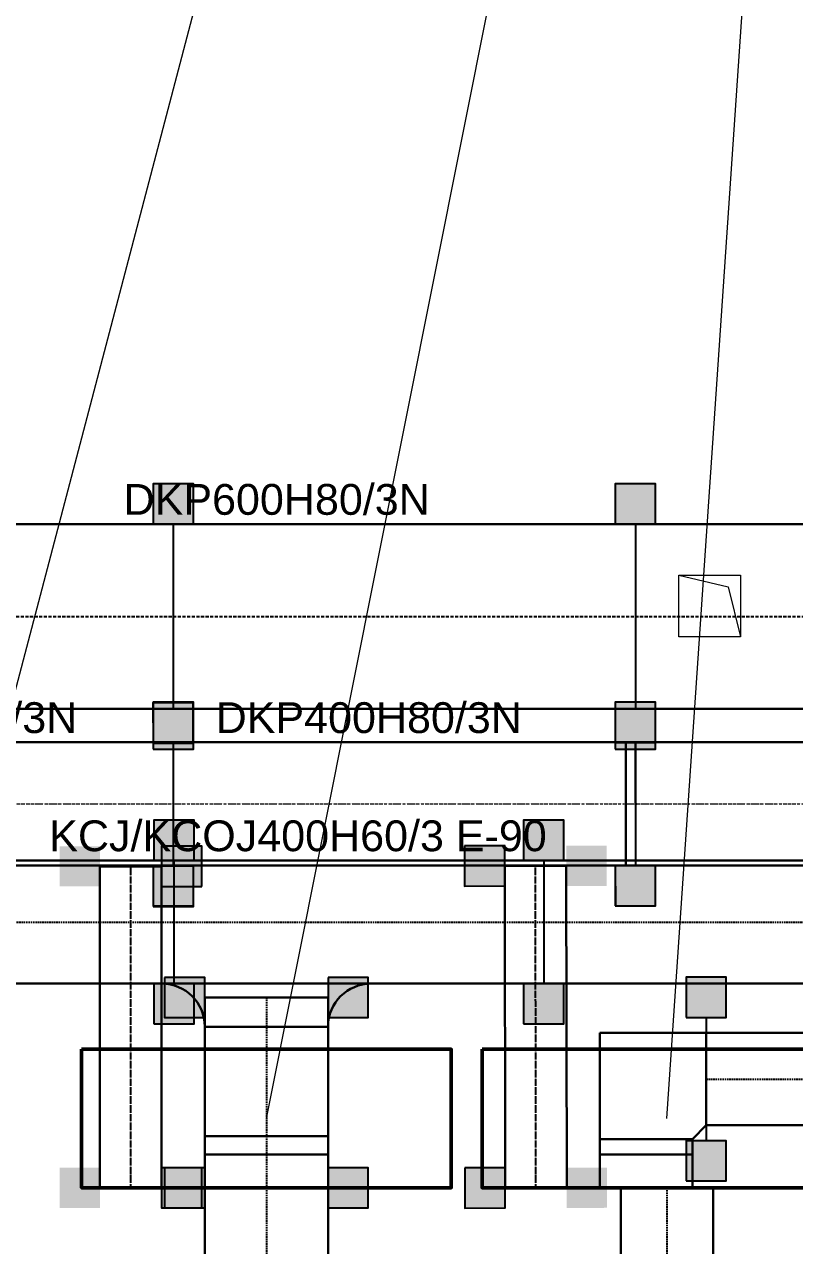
# Model space of a CAD drawing. Extents: x 221643 to 289394, y 86804 to 109436.
# Drawn here: x 222277.6 to 222527.6, y 89953.4 to 90349.9 of the extents above; entities that cross this region are included whole.
import ezdxf
from ezdxf import colors
from ezdxf.entities.mleader import LeaderData, LeaderLine
from ezdxf.math import Vec2, Vec3

# ---------------------------------------------------------------- set-up
doc = ezdxf.new("R2010")
doc.units = 0
doc.linetypes.add('DASHED2', pattern=[0.375, 0.25, -0.125])
doc.linetypes.add('DOT2', pattern=[0.125, 0, -0.125])
doc.layers.get('Defpoints').update_dxf_attribs({"color": 140})
doc.layers.add('BAKS_opis', color=7, linetype='Continuous')
for name, color, linetype, lineweight in [('E_Ка6ельрости', 102, 'Continuous', 30), ('E_Лотки', 5, 'Continuous', 30), ('E_Лотки_аварійні', 1, 'Continuous', 30), ('E_Позначення', 7, 'Continuous', 15), ('E_Щити', 1, 'Continuous', 50)]:
    doc.layers.add(name, color=color, linetype=linetype, lineweight=lineweight)
doc.layers.add('E_Лотки_опори_опуски', color=2, linetype='Continuous', plot=False)
doc.styles.add('ROMANS', font='ROMANS')
doc.styles.get("Standard").update_dxf_attribs({"font": 'arial.ttf'})
doc.styles.add('ГОСТ 2.304', font='isocpeui.ttf')

# ---------------------------------------------------------------- blocks, each defined once
blk = doc.blocks.new('*U5')
at = {"color": 0}
blk.add_lwpolyline([(-600, 450), (600, 450), (600, 0), (-600, 0)], close=True, dxfattribs=at)
blk = doc.blocks.new('_None')
blk = doc.blocks.new('BAKS_73')
at = {"layer": 'BAKS_opis', "color": 105, "linetype": 'DASHED2', "ltscale": 2}
blk.add_line((0, 0), (557.52, 0), dxfattribs=at)
at = {"layer": 'E_Лотки_аварійні'}
for points in [[(0, -20), (557.52, -20), (557.52, 20), (0, 20)], [(0, 20), (557.52, 20), (557.52, -20), (0, -20)], [(0, 20), (557.52, 20), (557.52, 20), (0, 20)], [(0, -20), (557.52, -20), (557.52, -20), (0, -20)]]:
    blk.add_3dface(points, dxfattribs=at)
at = {"flags": 1}
for tag, p in [('ID', (0, 20)), ('LENGTH', (0, 0)), ('ATT_2', (582.02, 0)), ('ATT_3', (582.02, 0)), ('ATT_1', (582.02, 0)), ('ATT_4', (582.02, 0)), ('ATT_5', (582.02, 0)), ('AN', (582.02, 0)), ('TYP', (582.02, 0)), ('P2X', (582.02, 0)), ('P2Y', (582.02, 0)), ('NAME', (582.02, 0)), ('P1X', (582.02, 0)), ('P1Y', (582.02, 0))]:
    blk.add_attdef(tag, p, '', height=2.5, dxfattribs=at)
at = {"layer": 'BAKS_opis'}
blk.add_attdef('SYMBOL', (196.51, 23), '', height=10, dxfattribs=at)
blk = doc.blocks.new('BAKS_76')
at = {"layer": 'BAKS_opis', "color": 105, "linetype": 'DASHED2', "ltscale": 2}
blk.add_line((0, 0), (0, -61.8), dxfattribs=at)
at = {"layer": 'E_Лотки_аварійні'}
for points in [[(-20, 0), (-20, -61.8), (20, -61.8), (20, 0)], [(-20, 0), (-20, -61.8), (-20, -61.8), (-20, 0)], [(20, 0), (20, -61.8), (-20, -61.8), (-20, 0)], [(20, 0), (20, -61.8), (20, -61.8), (20, 0)]]:
    blk.add_3dface(points, dxfattribs=at)
at = {"flags": 1}
for tag, p in [('LENGTH', (0, 0)), ('ID', (20, 0)), ('ATT_2', (0, -61.8)), ('ATT_3', (0, -61.8)), ('ATT_1', (0, -61.8)), ('ATT_4', (0, -61.8)), ('ATT_5', (0, -61.8)), ('AN', (0, -61.8)), ('TYP', (0, -61.8)), ('P2X', (0, -61.8)), ('P2Y', (0, -61.8)), ('LUSTRO', (0, -61.8)), ('NAME', (0, -61.8)), ('P1X', (0, -61.8)), ('P1Y', (0, -61.8))]:
    blk.add_attdef(tag, p, '', height=2.5, dxfattribs=at)
at = {"layer": 'BAKS_opis', "flags": 1}
blk.add_attdef('SYMBOL', (23, -30.9), '', height=10, rotation=270, dxfattribs=at)
blk = doc.blocks.new('A$C33582A9B')
at = {"linetype": 'Continuous'}
for p, q in [((0, 168), (400, 168)), ((0, 108), (0, 168)), ((400, 168), (400, 108)), ((400, 108), (0, 108)), ((0, 108), (0, 0)), ((400, 0), (400, 108)), ((0, 0), (400, 0))]:
    blk.add_line(p, q, dxfattribs=at)
blk = doc.blocks.new('LU___400H60')
at = {"xscale": 0.1, "yscale": 0.1, "zscale": 0.1}
blk.add_blockref('A$C33582A9B', (-20, 0), dxfattribs=at)
at = {"style": 'ROMANS', "flags": 9}
for tag, p in [('SYMBOL', (4.95, 15.01)), ('TYP', (4.95, 14.03)), ('ATT_1', (4.95, 13.37)), ('ATT_2', (4.95, 13.02)), ('ATT_3', (4.95, 12.67)), ('ATT_4', (4.95, 12.31)), ('ATT_5', (4.95, 11.94)), ('ID', (4.95, 14.67)), ('NAME', (4.95, 14.36)), ('LENGTH', (4.95, 13.71)), ('AN', (4.95, 10.64)), ('LUSTRO', (4.95, 11.58)), ('P1', (4.95, 11.23)), ('P2', (4.95, 10.94))]:
    blk.add_attdef(tag, p, '', height=0.3, dxfattribs=at)
blk = doc.blocks.new('BAKS_577')
at = {"layer": 'BAKS_opis', "color": 105, "linetype": 'DASHED2', "ltscale": 2}
blk.add_line((0, 0), (0, -300), dxfattribs=at)
at = {"layer": 'E_Лотки_опори_опуски'}
for points in [[(-20, 0), (-20, -300), (20, -300), (20, 0)], [(-20, 0), (-20, -300), (-20, -300), (-20, 0)], [(20, 0), (20, -300), (-20, -300), (-20, 0)], [(20, 0), (20, -300), (20, -300), (20, 0)]]:
    blk.add_3dface(points, dxfattribs=at)
at = {"flags": 1}
for tag, p in [('LENGTH', (0, 0)), ('ID', (20, 0)), ('ATT_2', (0, -300)), ('ATT_3', (0, -300)), ('ATT_1', (0, -300)), ('ATT_4', (0, -300)), ('ATT_5', (0, -300)), ('AN', (0, -300)), ('TYP', (0, -300)), ('P2X', (0, -300)), ('P2Y', (0, -300)), ('LUSTRO', (0, -300)), ('NAME', (0, -300)), ('P1X', (0, -300)), ('P1Y', (0, -300))]:
    blk.add_attdef(tag, p, '', height=2.5, dxfattribs=at)
at = {"layer": 'BAKS_opis'}
blk.add_attdef('SYMBOL', (23, -55.5), '', height=10, rotation=270, dxfattribs=at)
blk = doc.blocks.new('A$C332B187D')
at = {"linetype": 'Continuous'}
for p, q in [((0, 158), (300, 158)), ((0, 108), (0, 158)), ((300, 158), (300, 108)), ((300, 108), (0, 108)), ((0, 108), (0, 0)), ((300, 0), (300, 108)), ((0, 0), (300, 0))]:
    blk.add_line(p, q, dxfattribs=at)
blk = doc.blocks.new('LU___300H50')
at = {"xscale": 0.1, "yscale": 0.1, "zscale": 0.1}
blk.add_blockref('A$C332B187D', (-15, 0), dxfattribs=at)
at = {"style": 'ROMANS', "flags": 9}
for tag, p in [('SYMBOL', (4.95, 15.01)), ('TYP', (4.95, 14.03)), ('ATT_1', (4.95, 13.37)), ('ATT_2', (4.95, 13.02)), ('ATT_3', (4.95, 12.67)), ('ATT_4', (4.95, 12.31)), ('ATT_5', (4.95, 11.94)), ('ID', (4.95, 14.67)), ('NAME', (4.95, 14.36)), ('LENGTH', (4.95, 13.71)), ('AN', (4.95, 10.64)), ('LUSTRO', (4.95, 11.58)), ('P1', (4.95, 11.23)), ('P2', (4.95, 10.94))]:
    blk.add_attdef(tag, p, '', height=0.3, dxfattribs=at)
blk = doc.blocks.new('BAKS_872')
at = {"layer": 'BAKS_opis', "color": 105, "linetype": 'DASHED2', "ltscale": 2}
blk.add_line((0, 0), (0, -300), dxfattribs=at)
at = {"layer": 'E_Лотки_опори_опуски'}
for points in [[(-15, 0), (-15, -300), (15, -300), (15, 0)], [(-15, 0), (-15, -300), (-15, -300), (-15, 0)], [(15, 0), (15, -300), (-15, -300), (-15, 0)], [(15, 0), (15, -300), (15, -300), (15, 0)]]:
    blk.add_3dface(points, dxfattribs=at)
at = {"flags": 1}
for tag, p in [('LENGTH', (0, 0)), ('ID', (15, 0)), ('ATT_2', (0, -300)), ('ATT_3', (0, -300)), ('ATT_1', (0, -300)), ('ATT_4', (0, -300)), ('ATT_5', (0, -300)), ('AN', (0, -300)), ('TYP', (0, -300)), ('P2X', (0, -300)), ('P2Y', (0, -300)), ('LUSTRO', (0, -300)), ('NAME', (0, -300)), ('P1X', (0, -300)), ('P1Y', (0, -300))]:
    blk.add_attdef(tag, p, '', height=2.5, dxfattribs=at)
at = {"layer": 'BAKS_opis'}
blk.add_attdef('SYMBOL', (18, -96), '', height=10, rotation=270, dxfattribs=at)
blk = doc.blocks.new('A$C78856BF2')
at = {"linetype": 'Continuous'}
for p, q in [((0, 345), (300, 345)), ((0, 345), (0, 0)), ((300, 345), (345, 300)), ((345, 300), (345, 0)), ((345, 0), (0, 0))]:
    blk.add_line(p, q, dxfattribs=at)
blk = doc.blocks.new('KK___300')
at = {"xscale": 0.1, "yscale": 0.1, "zscale": 0.1, "rotation": 270}
blk.add_blockref('A$C78856BF2', (-15, 34.5), dxfattribs=at)
at = {"style": 'ROMANS', "flags": 9}
for tag, p in [('SYMBOL', (-1424.23, 2133.77)), ('ID', (-1423.89, 2133.77)), ('NAME', (-1423.58, 2133.77)), ('TYP', (-1423.25, 2133.77)), ('LENGTH', (-1422.92, 2133.77)), ('ATT_1', (-1422.59, 2133.77)), ('ATT_2', (-1422.24, 2133.77)), ('ATT_3', (-1421.88, 2133.77)), ('ATT_4', (-1421.52, 2133.77)), ('ATT_5', (-1421.16, 2133.77)), ('LUSTRO', (-1420.79, 2133.77)), ('P1', (-1420.44, 2133.77)), ('P2', (-1420.15, 2133.77)), ('AN', (-1419.85, 2133.77))]:
    blk.add_attdef(tag, p, '', height=0.3, rotation=90, dxfattribs=at)
blk = doc.blocks.new('BAKS_877')
at = {"layer": 'BAKS_opis', "color": 105, "linetype": 'DASHED2', "ltscale": 2}
blk.add_line((0, 0), (121, 0), dxfattribs=at)
at = {"layer": 'E_Лотки'}
for points in [[(0, -15), (121, -15), (121, 15), (0, 15)], [(0, 15), (121, 15), (121, -15), (0, -15)], [(0, 15), (121, 15), (121, 15), (0, 15)], [(0, -15), (121, -15), (121, -15), (0, -15)]]:
    blk.add_3dface(points, dxfattribs=at)
at = {"flags": 1}
for tag, p in [('ID', (-19.5, 15)), ('LENGTH', (-19.5, 0)), ('ATT_2', (140.5, 0)), ('ATT_3', (140.5, 0)), ('ATT_1', (140.5, 0)), ('ATT_4', (140.5, 0)), ('ATT_5', (140.5, 0)), ('AN', (140.5, 0)), ('TYP', (140.5, 0)), ('P2X', (140.5, 0)), ('P2Y', (140.5, 0)), ('NAME', (140.5, 0)), ('P1X', (140.5, 0)), ('P1Y', (140.5, 0))]:
    blk.add_attdef(tag, p, '', height=2.5, dxfattribs=at)
at = {"layer": 'BAKS_opis', "flags": 1}
blk.add_attdef('SYMBOL', (60.5, 18), '', height=10, dxfattribs=at)
blk = doc.blocks.new('A$C78E166E7')
at = {"linetype": 'Continuous'}
for p, q in [((680, 140), (0, 140)), ((540, 0), (140, 0))]:
    blk.add_line(p, q, dxfattribs=at)
for centre, start, end in [((0, 0), 0, 90), ((680, 0), 90, 180)]:
    blk.add_arc(centre, 140, start, end, dxfattribs=at)
blk = doc.blocks.new('TKD___400')
at = {"xscale": 0.1, "yscale": 0.1, "zscale": 0.1}
blk.add_blockref('A$C78E166E7', (-34, -14), dxfattribs=at)
at = {"style": 'ROMANS', "flags": 9}
for tag, p in [('SYMBOL', (4.95, 15.01)), ('TYP', (4.95, 14.03)), ('ATT_1', (4.95, 13.37)), ('ATT_2', (4.95, 13.02)), ('ATT_3', (4.95, 12.67)), ('ATT_4', (4.95, 12.31)), ('ATT_5', (4.95, 11.94)), ('ID', (4.95, 14.67)), ('NAME', (4.95, 14.36)), ('LENGTH', (4.95, 13.71)), ('AN', (4.95, 10.64)), ('LUSTRO', (4.95, 11.58)), ('P1', (4.95, 11.23)), ('P2', (4.95, 10.94))]:
    blk.add_attdef(tag, p, '', height=0.3, dxfattribs=at)
blk = doc.blocks.new('podpora_400')
h = blk.add_hatch(color=256)
h.paths.add_polyline_path([(-6.53, 20), (0, 20), (6.53, 20), (6.53, 33.06), (-6.53, 33.06)])
h.paths.add_polyline_path([(-6.53, -33.06), (6.53, -33.06), (6.53, -20), (0, -20), (-6.53, -20)])
blk.add_line((0, 20), (0, -20))
for points in [[(-6.53, 20), (6.53, 20), (6.53, 33.06), (-6.53, 33.06)], [(-6.53, -33.06), (6.53, -33.06), (6.53, -20), (-6.53, -20)]]:
    blk.add_lwpolyline(points, close=True)
at = {"style": 'ROMANS', "flags": 9}
for tag, p in [('SYMBOL', (0.97, 29.35)), ('TYP', (0.97, 28.37)), ('ATT_1', (0.97, 27.71)), ('ID', (0.97, 29.01)), ('NAME', (0.97, 28.69)), ('LENGTH', (0.97, 28.04)), ('ELEM', (0.95, 24.98)), ('ATT_2', (0.97, 27.36)), ('ATT_3', (0.97, 27)), ('ATT_4', (0.97, 26.64)), ('ATT_5', (0.97, 26.28)), ('AN', (0.97, 25.31)), ('P1', (0.97, 25.91)), ('P2', (0.97, 25.62))]:
    blk.add_attdef(tag, p, '', height=0.3, dxfattribs=at)
blk = doc.blocks.new('podpora_600')
for points in [[(-6.53, 30), (0, 30), (6.53, 30), (6.53, 43.06), (-6.53, 43.06)], [(-6.53, -43.06), (6.53, -43.06), (6.53, -30), (-6.53, -30)]]:
    blk.add_hatch(color=256).paths.add_polyline_path(points)
blk.add_line((0, 30), (0, -30))
for points in [[(-6.53, 30), (6.53, 30), (6.53, 43.06), (-6.53, 43.06)], [(-6.53, -43.06), (6.53, -43.06), (6.53, -30), (-6.53, -30)]]:
    blk.add_lwpolyline(points, close=True)
at = {"style": 'ROMANS', "flags": 9}
for tag, p in [('SYMBOL', (1.59, 37.74)), ('TYP', (1.59, 36.76)), ('ATT_1', (1.59, 36.1)), ('ATT_2', (1.59, 35.75)), ('ATT_3', (1.59, 35.39)), ('ID', (1.59, 37.4)), ('NAME', (1.59, 37.09)), ('LENGTH', (1.59, 36.43)), ('ELEM', (1.56, 33.37)), ('ATT_4', (1.59, 35.03)), ('ATT_5', (1.59, 34.67)), ('AN', (1.59, 33.7)), ('P1', (1.59, 34.3)), ('P2', (1.59, 34.01))]:
    blk.add_attdef(tag, p, '', height=0.3, dxfattribs=at)
blk = doc.blocks.new('podpora_200')
for points in [[(-6.53, 10), (0, 10), (6.53, 10), (6.53, 23.06), (-6.53, 23.06)], [(-6.53, -23.06), (6.53, -23.06), (6.53, -10), (-6.53, -10)]]:
    blk.add_hatch(color=256).paths.add_polyline_path(points)
blk.add_line((0, 10), (0, -10))
blk.add_lwpolyline([(-6.53, -23.06), (6.53, -23.06), (6.53, -10), (-6.53, -10)], close=True)
at = {"style": 'ROMANS', "flags": 9}
for tag, p in [('SYMBOL', (3.32, 14.86)), ('TYP', (3.32, 13.88)), ('ATT_1', (3.32, 13.22)), ('ATT_2', (3.32, 12.87)), ('ATT_3', (3.32, 12.52)), ('ATT_4', (3.32, 12.16)), ('ATT_5', (3.32, 11.79)), ('ID', (3.32, 14.52)), ('NAME', (3.32, 14.21)), ('LENGTH', (3.32, 13.56)), ('ELEM', (3.29, 10.49)), ('AN', (3.32, 10.83)), ('P1', (3.32, 11.42)), ('P2', (3.32, 11.14))]:
    blk.add_attdef(tag, p, '', height=0.3, dxfattribs=at)
blk = doc.blocks.new('BAKS_1896')
at = {"layer": 'BAKS_opis', "color": 105, "linetype": 'DASHED2', "ltscale": 4}
blk.add_line((0, 0), (675.75, 0), dxfattribs=at)
at = {"layer": 'E_Ка6ельрости'}
for points in [[(0, -30), (675.75, -30), (675.75, 30), (0, 30)], [(0, 30), (675.75, 30), (675.75, -30), (0, -30)], [(0, 30), (675.75, 30), (675.75, 30), (0, 30)], [(0, -30), (675.75, -30), (675.75, -30), (0, -30)]]:
    blk.add_3dface(points, dxfattribs=at)
at = {"flags": 1}
for tag, p in [('ID', (0, 30)), ('LENGTH', (0, 0)), ('ATT_2', (675.75, 0)), ('ATT_3', (675.75, 0)), ('ATT_1', (675.75, 0)), ('ATT_4', (675.75, 0)), ('ATT_5', (675.75, 0)), ('AN', (675.75, 0)), ('TYP', (675.75, 0)), ('P2X', (675.75, 0)), ('P2Y', (675.75, 0)), ('LUSTRO', (675.75, 0)), ('NAME', (675.75, 0)), ('P1X', (675.75, 0)), ('P1Y', (675.75, 0))]:
    blk.add_attdef(tag, p, '', height=2.5, dxfattribs=at)
at = {"layer": 'BAKS_opis'}
blk.add_attdef('SYMBOL', (283.88, 33), '', height=10, dxfattribs=at)
blk = doc.blocks.new('BAKS_1897')
at = {"layer": 'BAKS_opis', "color": 142, "linetype": 'DOT2', "ltscale": 2}
blk.add_line((0, 0), (735.53, 0), dxfattribs=at)
at = {"layer": 'E_Ка6ельрости'}
for points in [[(0, -20), (735.53, -20), (735.53, 20), (0, 20)], [(0, 20), (735.53, 20), (735.53, -20), (0, -20)], [(0, 20), (735.53, 20), (735.53, 20), (0, 20)], [(0, -20), (735.53, -20), (735.53, -20), (0, -20)]]:
    blk.add_3dface(points, dxfattribs=at)
at = {"flags": 1}
for tag, p in [('ID', (0, 20)), ('LENGTH', (0, 0)), ('ATT_2', (735.53, 0)), ('ATT_3', (735.53, 0)), ('ATT_1', (735.53, 0)), ('ATT_4', (735.53, 0)), ('ATT_5', (735.53, 0)), ('AN', (735.53, 0)), ('TYP', (735.53, 0)), ('P2X', (735.53, 0)), ('P2Y', (735.53, 0)), ('LUSTRO', (735.53, 0)), ('NAME', (735.53, 0)), ('P1X', (735.53, 0)), ('P1Y', (735.53, 0))]:
    blk.add_attdef(tag, p, '', height=2.5, dxfattribs=at)
at = {"layer": 'BAKS_opis'}
blk.add_attdef('SYMBOL', (313.77, 23), '', height=10, dxfattribs=at)
blk = doc.blocks.new('BAKS_1899')
at = {"layer": 'BAKS_opis', "color": 142, "linetype": 'DOT2'}
blk.add_line((0, 0), (-0.13, 104.55), dxfattribs=at)
at = {"layer": 'E_Ка6ельрости'}
for points in [[(10, 0.01), (9.87, 104.56), (-10.13, 104.54), (-10, -0.01)], [(-10, -0.01), (-10.13, 104.54), (9.87, 104.56), (10, 0.01)], [(-10, -0.01), (-10.13, 104.54), (-10.13, 104.54), (-10, -0.01)], [(10, 0.01), (9.87, 104.56), (9.87, 104.56), (10, 0.01)]]:
    blk.add_3dface(points, dxfattribs=at)
at = {"flags": 1}
for tag, p in [('ATT_2', (-0.13, 104.55)), ('ATT_3', (-0.13, 104.55)), ('P2X', (-0.13, 104.55)), ('P2Y', (-0.13, 104.55)), ('LUSTRO', (-0.13, 104.55)), ('ATT_1', (-0.13, 104.55)), ('ATT_4', (-0.13, 104.55)), ('ATT_5', (-0.13, 104.55)), ('AN', (-0.13, 104.55)), ('TYP', (-0.13, 104.55)), ('NAME', (-0.13, 104.55)), ('P1X', (-0.13, 104.55)), ('P1Y', (-0.13, 104.55)), ('ID', (-10, -0.01)), ('LENGTH', (0, 0))]:
    blk.add_attdef(tag, p, '', height=2.5, dxfattribs=at)
at = {"layer": 'BAKS_opis', "flags": 1}
blk.add_attdef('SYMBOL', (12.94, 52.29), '', height=10, rotation=270.0697, dxfattribs=at)
blk = doc.blocks.new('BAKS_1900')
at = {"layer": 'BAKS_opis', "color": 142, "linetype": 'DOT2'}
blk.add_line((0, 0), (0, 104.39), dxfattribs=at)
at = {"layer": 'E_Ка6ельрости'}
for points in [[(10, 0), (10, 104.39), (-10, 104.39), (-10, 0)], [(-10, 0), (-10, 104.39), (10, 104.39), (10, 0)], [(-10, 0), (-10, 104.39), (-10, 104.39), (-10, 0)], [(10, 0), (10, 104.39), (10, 104.39), (10, 0)]]:
    blk.add_3dface(points, dxfattribs=at)
at = {"flags": 1}
for tag, p in [('ATT_2', (0, 104.39)), ('ATT_3', (0, 104.39)), ('ATT_1', (0, 104.39)), ('ATT_4', (0, 104.39)), ('ATT_5', (0, 104.39)), ('AN', (0, 104.39)), ('TYP', (0, 104.39)), ('P2X', (0, 104.39)), ('P2Y', (0, 104.39)), ('LUSTRO', (0, 104.39)), ('NAME', (0, 104.39)), ('P1X', (0, 104.39)), ('P1Y', (0, 104.39)), ('ID', (-10, 0)), ('LENGTH', (0, 0))]:
    blk.add_attdef(tag, p, '', height=2.5, dxfattribs=at)
at = {"layer": 'BAKS_opis', "flags": 1}
blk.add_attdef('SYMBOL', (-13, 52.19), '', height=10, rotation=90, dxfattribs=at)
blk = doc.blocks.new('BAKS_1905')
at = {"layer": 'BAKS_opis', "color": 142, "linetype": 'DOT2', "ltscale": 2}
blk.add_line((0, 0), (446.94, 0), dxfattribs=at)
at = {"layer": 'E_Ка6ельрости'}
for points in [[(0, -20), (446.94, -20), (446.94, 20), (0, 20)], [(0, 20), (446.94, 20), (446.94, -20), (0, -20)], [(0, 20), (446.94, 20), (446.94, 20), (0, 20)], [(0, -20), (446.94, -20), (446.94, -20), (0, -20)]]:
    blk.add_3dface(points, dxfattribs=at)
at = {"flags": 1}
for tag, p in [('ID', (0, 20)), ('LENGTH', (0, 0)), ('ATT_2', (446.94, 0)), ('ATT_3', (446.94, 0)), ('ATT_1', (446.94, 0)), ('ATT_4', (446.94, 0)), ('ATT_5', (446.94, 0)), ('AN', (446.94, 0)), ('TYP', (446.94, 0)), ('P2X', (446.94, 0)), ('P2Y', (446.94, 0)), ('LUSTRO', (446.94, 0)), ('NAME', (446.94, 0)), ('P1X', (446.94, 0)), ('P1Y', (446.94, 0))]:
    blk.add_attdef(tag, p, '', height=2.5, dxfattribs=at)
at = {"layer": 'BAKS_opis'}
blk.add_attdef('SYMBOL', (169.47, 23), '', height=10, dxfattribs=at)

msp = doc.modelspace()

# ---------------------------------------------------------------- block references
at = {"layer": 'E_Лотки'}
for name, p in [('KK___300', (222479.4018, 89987.9718)), ('BAKS_877', (222498.9018, 90007.4718)), ('LU___300H50', (222479.4018, 89972.1718))]:
    msp.add_blockref(name, p, dxfattribs=at)
at = {"layer": 'E_Лотки_аварійні'}
msp.add_blockref('BAKS_73', (222089.1493, 90058.4749), dxfattribs=at).add_auto_attribs({'SYMBOL': 'KCJ/KCOJ400H60/3 E-90'})
at = {"layer": 'E_Лотки_аварійні', "xscale": -1}
msp.add_blockref('TKD___400', (222356.1493, 90038.4749), dxfattribs=at)
at = {"layer": 'E_Лотки_аварійні'}
for name, p in [('BAKS_76', (222356.1493, 90033.9749)), ('LU___400H60', (222356.1493, 89972.1718))]:
    msp.add_blockref(name, p, dxfattribs=at)
at = {"layer": 'E_Лотки_опори_опуски'}
for p in [(222326.1493, 90058.4749), (222446.1493, 90058.4749), (222498.9018, 90007.4718)]:
    msp.add_blockref('podpora_400', p, dxfattribs=at)
for name, p, rotation in [('podpora_400', (222356.1493, 90033.9749), 270), ('podpora_200', (222312.1337, 89972.1718), 90), ('podpora_400', (222356.1493, 89972.1718), 270), ('podpora_200', (222443.6213, 89972.1718), 270.0697020730075)]:
    msp.add_blockref(name, p, dxfattribs=dict(at, rotation=rotation))
for name, p, values in [('BAKS_577', (222356.1493, 89972.1718), {'SYMBOL': 'KCJ/KCOJ400H60/3 E-90'}), ('BAKS_872', (222486.1493, 89972.1718), {'SYMBOL': 'KCJ300H50/3N'})]:
    msp.add_blockref(name, p, dxfattribs=at).add_auto_attribs(values)
at = {"layer": 'E_Щити', "xscale": 0.1, "yscale": 0.1, "zscale": 0.1}
for p in [(222356.1493, 89972.1718), (222486.1493, 89972.1718)]:
    msp.add_blockref('*U5', p, dxfattribs=at)

# ---------------------------------------------------------------- next in the draw order: leaders
at = {"layer": 'E_Позначення'}
ml = msp.add_multileader_mtext('Standard', dxfattribs=at)
ml.set_content('ВРП6.1, опуск Л300х50', color=256, style='ГОСТ 2.304')
ml.set_leader_properties(color=256, linetype='ByLayer', lineweight=-1)
ml.set_arrow_properties(name='NONE')
ml.build(insert=Vec2(0, 0))
ml.multileader.update_dxf_attribs({"has_dogleg": 0, "text_left_attachment_type": 6, "text_right_attachment_type": 6, "dogleg_length": 0, "arrow_head_size": 0.1})
ctx = ml.context
ctx.base_point, ctx.char_height, ctx.arrow_head_size, ctx.landing_gap_size, ctx.plane_origin = Vec3(222521.6512, 90516.5039), 40, 0.1, 10, Vec3(217057.1402, 89939.3464)
ctx.left_attachment, ctx.right_attachment = 6, 6
notes = []
notes.append((ctx, [(1, (1, 1, 0), (222521.6512, 90516.5039), (1, 0), 0, [(0, [(222486.1493, 89994.6718)], 0, [])])]))
ctx.mtext.insert, ctx.mtext.flow_direction = Vec3(222531.6512, 90568.5039), 5
ctx.mtext.has_bg_fill, ctx.mtext.bg_color, ctx.mtext.bg_scale_factor, ctx.mtext.bg_transparency, ctx.mtext.use_window_bg_color = 1, -1027028792, 1.5, 0, 1
for ctx, leaders in notes:
    for number, flags, end, landing, length, lines in leaders:
        leader = LeaderData()
        leader.index, (leader.has_last_leader_line, leader.has_dogleg_vector, leader.attachment_direction) = number, flags
        leader.last_leader_point, leader.dogleg_vector, leader.dogleg_length = Vec3(end), Vec3(landing), length
        for number, points, colour, breaks in lines:
            line = LeaderLine()
            line.index, line.vertices, line.color, line.breaks = number, Vec3.list(points), colors.encode_raw_color(colour), breaks
            leader.lines.append(line)
        ctx.leaders.append(leader)

# ---------------------------------------------------------------- next in the draw order: leaders
ml = msp.add_multileader_mtext('Standard', dxfattribs=at)
ml.set_content('ЩМУ ДВ1, опуск Л150х60 Е90', color=256, style='ГОСТ 2.304')
ml.set_leader_properties(color=256, linetype='ByLayer', lineweight=-1)
ml.set_arrow_properties(name='NONE')
ml.build(insert=Vec2(0, 0))
ml.multileader.update_dxf_attribs({"has_dogleg": 0, "text_left_attachment_type": 6, "text_right_attachment_type": 6, "dogleg_length": 0, "arrow_head_size": 0.1})
ctx = ml.context
ctx.base_point, ctx.char_height, ctx.arrow_head_size, ctx.landing_gap_size, ctx.plane_origin = Vec3(222428.3387, 90718.4544), 40, 0.1, 10, Vec3(217550.6826, 89900.223)
ctx.left_attachment, ctx.right_attachment = 6, 6
notes = []
notes.append((ctx, [(1, (1, 1, 0), (222428.3387, 90718.4544), (1, 0), 0, [(0, [(222236.1493, 89987.1718)], 0, [])])]))
ctx.mtext.insert, ctx.mtext.flow_direction = Vec3(222438.3387, 90770.4544), 5
ctx.mtext.has_bg_fill, ctx.mtext.bg_color, ctx.mtext.bg_scale_factor, ctx.mtext.bg_transparency, ctx.mtext.use_window_bg_color = 1, -1027028792, 1.5, 0, 1
for ctx, leaders in notes:
    for number, flags, end, landing, length, lines in leaders:
        leader = LeaderData()
        leader.index, (leader.has_last_leader_line, leader.has_dogleg_vector, leader.attachment_direction) = number, flags
        leader.last_leader_point, leader.dogleg_vector, leader.dogleg_length = Vec3(end), Vec3(landing), length
        for number, points, colour, breaks in lines:
            line = LeaderLine()
            line.index, line.vertices, line.color, line.breaks = number, Vec3.list(points), colors.encode_raw_color(colour), breaks
            leader.lines.append(line)
        ctx.leaders.append(leader)

# ---------------------------------------------------------------- next in the draw order: leaders
ml = msp.add_multileader_mtext('Standard', dxfattribs=at)
ml.set_content('ЩМУ ДВ3, опуск Л150х60 Е90', color=256, style='ГОСТ 2.304')
ml.set_leader_properties(color=256, linetype='ByLayer', lineweight=-1)
ml.set_arrow_properties(name='NONE')
ml.build(insert=Vec2(0, 0))
ml.multileader.update_dxf_attribs({"has_dogleg": 0, "text_left_attachment_type": 6, "text_right_attachment_type": 6, "dogleg_length": 0, "arrow_head_size": 0.1})
ctx = ml.context
ctx.base_point, ctx.char_height, ctx.arrow_head_size, ctx.landing_gap_size, ctx.plane_origin = Vec3(222391.2398, 90808.3519), 40, 0.1, 10, Vec3(217550.6826, 89840.223)
ctx.left_attachment, ctx.right_attachment = 6, 6
notes = []
notes.append((ctx, [(1, (1, 1, 0), (222391.2398, 90808.3519), (1, 0), 0, [(0, [(222176.1493, 89987.1718)], 0, [])])]))
ctx.mtext.insert, ctx.mtext.flow_direction = Vec3(222401.2398, 90860.3519), 5
ctx.mtext.has_bg_fill, ctx.mtext.bg_color, ctx.mtext.bg_scale_factor, ctx.mtext.bg_transparency, ctx.mtext.use_window_bg_color = 1, -1027028792, 1.5, 0, 1
for ctx, leaders in notes:
    for number, flags, end, landing, length, lines in leaders:
        leader = LeaderData()
        leader.index, (leader.has_last_leader_line, leader.has_dogleg_vector, leader.attachment_direction) = number, flags
        leader.last_leader_point, leader.dogleg_vector, leader.dogleg_length = Vec3(end), Vec3(landing), length
        for number, points, colour, breaks in lines:
            line = LeaderLine()
            line.index, line.vertices, line.color, line.breaks = number, Vec3.list(points), colors.encode_raw_color(colour), breaks
            leader.lines.append(line)
        ctx.leaders.append(leader)

# ---------------------------------------------------------------- next in the draw order: leaders
ml = msp.add_multileader_mtext('Standard', dxfattribs=at)
ml.set_content('ЩМУ ДВ5, опуск Л150х60 Е90', color=256, style='ГОСТ 2.304')
ml.set_leader_properties(color=256, linetype='ByLayer', lineweight=-1)
ml.set_arrow_properties(name='NONE')
ml.build(insert=Vec2(0, 0))
ml.multileader.update_dxf_attribs({"has_dogleg": 0, "text_left_attachment_type": 6, "text_right_attachment_type": 6, "dogleg_length": 0, "arrow_head_size": 0.1})
ctx = ml.context
ctx.base_point, ctx.char_height, ctx.arrow_head_size, ctx.landing_gap_size, ctx.plane_origin = Vec3(222345.4956, 90916.2087), 40, 0.1, 10, Vec3(217550.6826, 89780.223)
ctx.left_attachment, ctx.right_attachment = 6, 6
notes = []
notes.append((ctx, [(1, (1, 1, 0), (222345.4956, 90916.2087), (1, 0), 0, [(0, [(222116.1493, 89987.1718)], 0, [])])]))
ctx.mtext.insert, ctx.mtext.flow_direction = Vec3(222355.4956, 90968.2087), 5
ctx.mtext.has_bg_fill, ctx.mtext.bg_color, ctx.mtext.bg_scale_factor, ctx.mtext.bg_transparency, ctx.mtext.use_window_bg_color = 1, -1027028792, 1.5, 0, 1
for ctx, leaders in notes:
    for number, flags, end, landing, length, lines in leaders:
        leader = LeaderData()
        leader.index, (leader.has_last_leader_line, leader.has_dogleg_vector, leader.attachment_direction) = number, flags
        leader.last_leader_point, leader.dogleg_vector, leader.dogleg_length = Vec3(end), Vec3(landing), length
        for number, points, colour, breaks in lines:
            line = LeaderLine()
            line.index, line.vertices, line.color, line.breaks = number, Vec3.list(points), colors.encode_raw_color(colour), breaks
            leader.lines.append(line)
        ctx.leaders.append(leader)

# ---------------------------------------------------------------- next in the draw order: block references
at = {"layer": 'E_Ка6ельрости'}
msp.add_blockref('BAKS_1900', (222312.1337, 89972.1718), dxfattribs=at)
at = {"layer": 'E_Лотки_опори_опуски'}
for name, p in [('podpora_600', (222325.9097, 90157.711)), ('podpora_400', (222325.9097, 90096.8446))]:
    msp.add_blockref(name, p, dxfattribs=at)
for name, p, rotation in [('podpora_400', (222325.9095, 90096.576), 0.06970252324394001), ('podpora_200', (222312.1337, 90076.5592), 90)]:
    msp.add_blockref(name, p, dxfattribs=dict(at, rotation=rotation))

# ---------------------------------------------------------------- next in the draw order: leaders
at = {"layer": 'E_Позначення'}
ml = msp.add_multileader_mtext('Standard', dxfattribs=at)
ml.set_content('ВРП6.2, опуск Л400х60 Е90 ', color=256, style='ГОСТ 2.304')
ml.set_leader_properties(color=256, linetype='ByLayer', lineweight=-1)
ml.set_arrow_properties(name='NONE')
ml.build(insert=Vec2(0, 0))
ml.multileader.update_dxf_attribs({"has_dogleg": 0, "text_left_attachment_type": 6, "text_right_attachment_type": 6, "dogleg_length": 0, "arrow_head_size": 0.1})
ctx = ml.context
ctx.base_point, ctx.char_height, ctx.arrow_head_size, ctx.landing_gap_size, ctx.plane_origin = Vec3(222480.6054, 90618.9565), 40, 0.1, 10, Vec3(216927.1402, 89939.3464)
ctx.left_attachment, ctx.right_attachment, ctx.text_align_type = 6, 6, 2
notes = []
notes.append((ctx, [(1, (1, 1, 0), (222480.6054, 90618.9565), (1, 0), 0, [(0, [(222356.1493, 89994.6718)], 0, [])])]))
ctx.mtext.insert, ctx.mtext.alignment, ctx.mtext.flow_direction = Vec3(223209.9993, 90670.9565), 3, 5
ctx.mtext.has_bg_fill, ctx.mtext.bg_color, ctx.mtext.bg_scale_factor, ctx.mtext.bg_transparency, ctx.mtext.use_window_bg_color = 1, -1027028792, 1.5, 0, 1
for ctx, leaders in notes:
    for number, flags, end, landing, length, lines in leaders:
        leader = LeaderData()
        leader.index, (leader.has_last_leader_line, leader.has_dogleg_vector, leader.attachment_direction) = number, flags
        leader.last_leader_point, leader.dogleg_vector, leader.dogleg_length = Vec3(end), Vec3(landing), length
        for number, points, colour, breaks in lines:
            line = LeaderLine()
            line.index, line.vertices, line.color, line.breaks = number, Vec3.list(points), colors.encode_raw_color(colour), breaks
            leader.lines.append(line)
        ctx.leaders.append(leader)

# ---------------------------------------------------------------- next in the draw order: linework, layer by layer
at = {"layer": 'Defpoints', "lineweight": 5}
msp.add_lwpolyline([(222490.0036, 90171.0718), (222510.0036, 90171.0718), (222510.0036, 90151.0718), (222490.0036, 90151.0718), (222490.0036, 90171.0718), (222505.9733, 90167.3169), (222510.0036, 90151.0718)], dxfattribs=at)
at = {"layer": 'E_Щити', "color": 2, "lineweight": 5}
msp.add_lwpolyline([(222490.0036, 90171.0718), (222510.0036, 90171.0718), (222510.0036, 90151.0718), (222490.0036, 90151.0718), (222490.0036, 90171.0718), (222505.9733, 90167.3169), (222510.0036, 90151.0718)], dxfattribs=at)

# ---------------------------------------------------------------- next in the draw order: block references
at = {"layer": 'E_Ка6ельрости'}
for name, p, values in [('BAKS_1896', (222025.9097, 90157.711), {'SYMBOL': 'DKP600H80/3N'}), ('BAKS_1897', (222025.9097, 90096.8446), {'SYMBOL': 'DKP400H80/3N'}), ('BAKS_1905', (222025.9097, 90096.8446), {'SYMBOL': 'DKP400H80/3N'})]:
    msp.add_blockref(name, p, dxfattribs=at).add_auto_attribs(values)
msp.add_blockref('BAKS_1899', (222443.6213, 89972.1718), dxfattribs=at)
at = {"layer": 'E_Лотки_опори_опуски'}
for name, p in [('podpora_600', (222475.9097, 90157.711)), ('podpora_400', (222475.9097, 90096.8446))]:
    msp.add_blockref(name, p, dxfattribs=at)
for name, p, rotation in [('podpora_400', (222475.9094, 90096.7585), 0.06970252324394001), ('podpora_200', (222443.4941, 90076.719), 270.0697020730075)]:
    msp.add_blockref(name, p, dxfattribs=dict(at, rotation=rotation))

doc.saveas('drawing.dxf')
